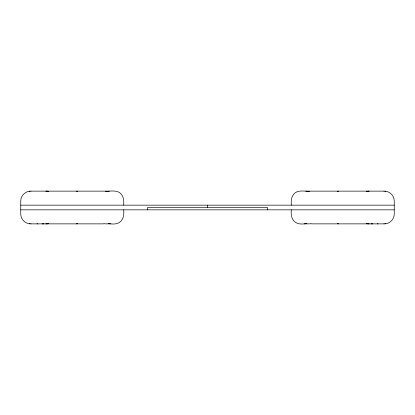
<?xml version="1.0" encoding="UTF-8"?>
<svg xmlns="http://www.w3.org/2000/svg" width="415" height="415" viewBox="0 0 415 415"><rect width="100%" height="100%" fill="white"/><g stroke="black" fill="none" stroke-linecap="round" stroke-linejoin="round"><path stroke-width="0.62" d="M311.063 223.472L309.989 223.867L304.242 223.867M77.787 223.571L76.324 223.867M337.213 191.429L338.676 191.133M48.306 223.498L45.795 223.867M366.694 191.502L369.205 191.133M31.047 191.133C25.611 190.833 20.631 195.626 20.75 201.073L20.75 213.927C20.631 219.374 25.611 224.167 31.047 223.867M47.523 223.784L48.846 223.529M366.206 191.471L367.477 191.216M383.953 223.867C389.389 224.167 394.369 219.374 394.25 213.927L394.25 201.073C394.369 195.626 389.389 190.833 383.953 191.133M378.055 223.867L377.24 223.867M306.83 223.529C303.09 224.157 298.816 224.562 295.501 222.419C291.403 219.727 290.853 214.296 291.278 209.84M110.758 223.867L105.011 223.867L103.937 223.472M109.29 191.133L30.694 191.133M43.487 223.867L43.881 223.815L42.097 223.867M36.982 223.841L37.76 223.867M106.38 191.133L105.669 191.398A1.868 0.275 -7.4 0 0 107.148 191.382L109.161 191.133C113.274 190.916 118.514 190.495 121.33 194.251C123.955 197.234 123.872 201.451 123.722 205.16M367.425 191.216L368.779 191.133M46.221 223.867L47.575 223.784M384.306 191.133L305.71 191.133M29.398 191.216L29.75 191.216M385.25 191.216L385.602 191.216M48.794 191.471L47.523 191.216M20.75 205.16L394.25 205.16M20.75 209.84L394.25 209.84M366.155 223.529L367.477 223.784M29.398 223.784L29.75 223.784M385.25 223.784L385.602 223.784M30.694 223.867L103.605 223.867M311.395 223.867L384.306 223.867M372.903 223.867L371.119 223.815L371.513 223.867M46.221 191.133L47.575 191.216M367.425 223.784L368.779 223.867M308.62 191.133L309.331 191.398A1.868 0.275 7.4 0 1 307.852 191.382L305.839 191.133C301.726 190.916 296.486 190.495 293.67 194.251C291.045 197.234 291.128 201.451 291.278 205.16M76.324 191.133L77.787 191.429M338.676 223.867L337.213 223.571M45.795 191.133L48.306 191.502M369.205 223.867L366.694 223.498M108.17 223.529C111.91 224.157 116.184 224.562 119.499 222.419C123.597 219.727 124.147 214.296 123.722 209.84M267.483 209.84L267.483 207.5L147.517 207.5L147.517 209.84M207.5 205.16L207.5 207.5"/></g></svg>
